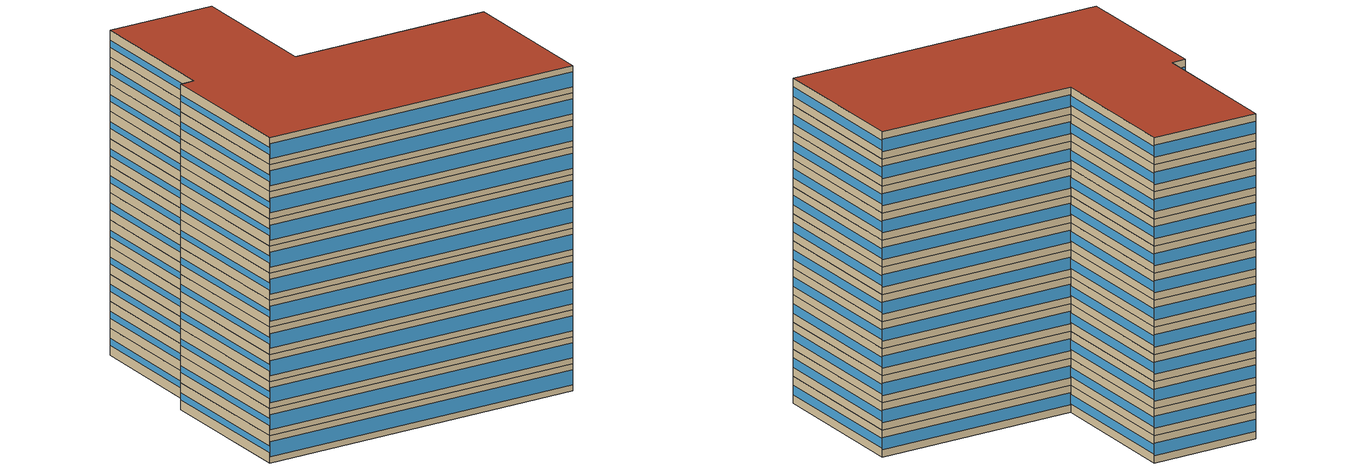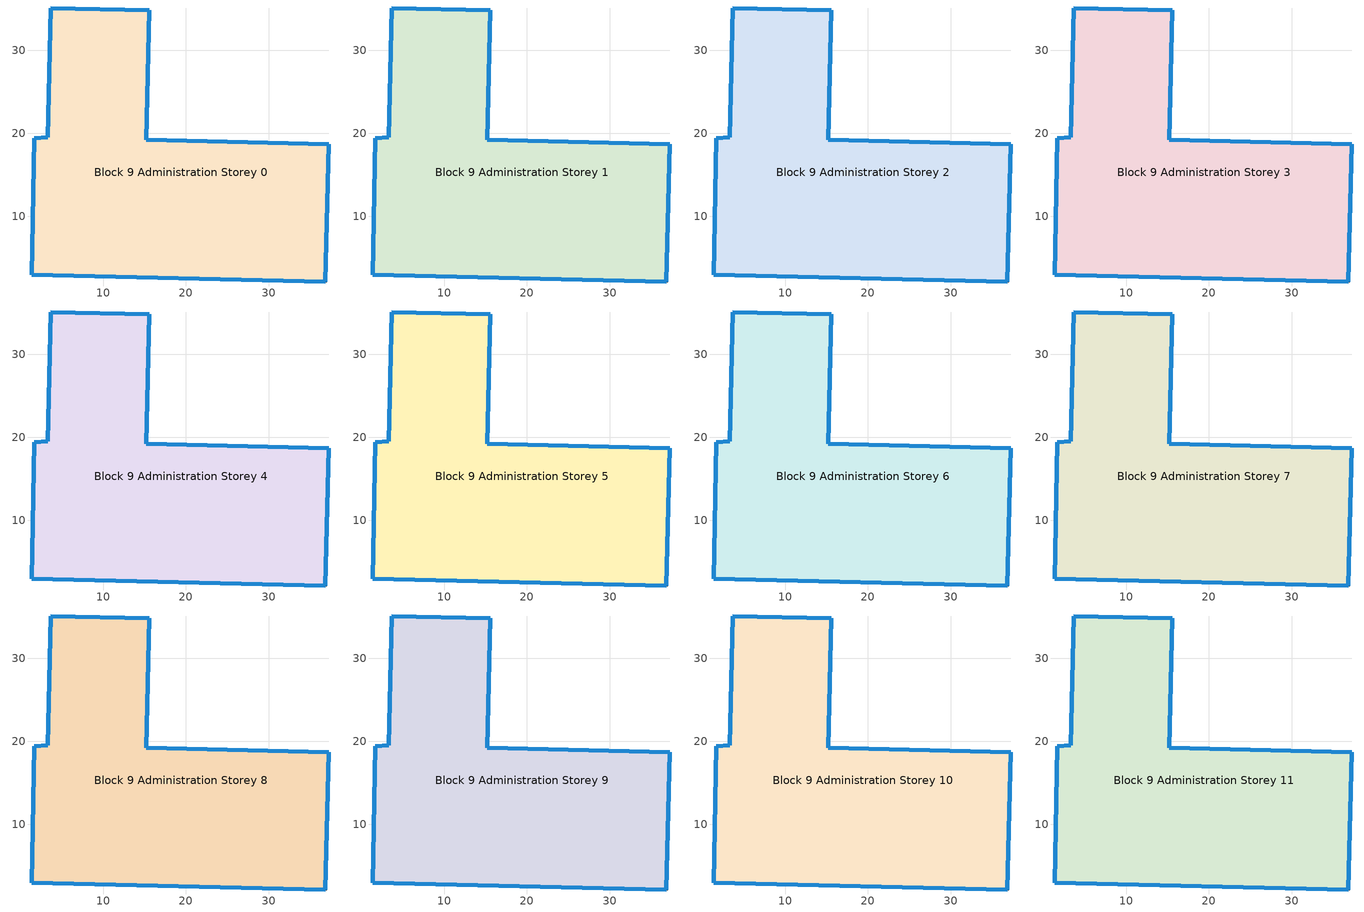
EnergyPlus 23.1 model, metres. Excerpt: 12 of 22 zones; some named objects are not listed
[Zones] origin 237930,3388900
Block 9 Administration Storey 0
 floor ground (Project Floor): 37.26,18.67 36.85,2.04 1.37,2.9 1.67,19.43 3.31,19.5 3.69,35.13 15.58,34.84 15.2,19.21 z0
 wall outside (Project Wall): 3.31,19.5 1.67,19.43 1.37,2.9 36.85,2.04 37.26,18.67 15.2,19.21 15.58,34.84 3.69,35.13 3.31,19.5 z0:2.91
 window (Administration_north_window_construction): 3.31,19.5 1.67,19.43 / 37.25,18.67 15.21,19.21 / 15.57,34.84 3.69,35.13 z0.8:2.11
 window (Administration_west_window_construction): 1.67,19.42 1.37,2.91 / 3.69,35.12 3.31,19.51 z1.09:1.82
 window (Administration_south_window_construction): 1.39,2.9 36.84,2.04 z0.65:2.25
 window (Administration_east_window_construction): 36.85,2.05 37.26,18.67 / 15.2,19.22 15.58,34.84 z0.95:1.96
 roof outside (Project Ceiling): 36.85,2.04 37.26,18.67 15.2,19.21 15.58,34.84 3.69,35.13 3.31,19.5 1.67,19.43 1.37,2.9 z2.91
Block 9 Administration Storey 1
 floor outside (Project Floor): 37.26,18.67 36.85,2.04 1.37,2.9 1.67,19.43 3.31,19.5 3.69,35.13 15.58,34.84 15.2,19.21 z2.91
 wall outside (Project Wall): 3.31,19.5 1.67,19.43 1.37,2.9 36.85,2.04 37.26,18.67 15.2,19.21 15.58,34.84 3.69,35.13 3.31,19.5 z2.91:5.82
 window (Administration_north_window_construction): 3.31,19.5 1.67,19.43 / 37.25,18.67 15.21,19.21 / 15.57,34.84 3.69,35.13 z3.71:5.02
 window (Administration_west_window_construction): 1.67,19.42 1.37,2.91 / 3.69,35.12 3.31,19.51 z4:4.73
 window (Administration_south_window_construction): 1.39,2.9 36.84,2.04 z3.56:5.16
 window (Administration_east_window_construction): 36.85,2.05 37.26,18.67 / 15.2,19.22 15.58,34.84 z3.85:4.87
 roof outside (Project Ceiling): 36.85,2.04 37.26,18.67 15.2,19.21 15.58,34.84 3.69,35.13 3.31,19.5 1.67,19.43 1.37,2.9 z5.82
Block 9 Administration Storey 2
 floor outside (Project Floor): 37.26,18.67 36.85,2.04 1.37,2.9 1.67,19.43 3.31,19.5 3.69,35.13 15.58,34.84 15.2,19.21 z5.82
 wall outside (Project Wall): 3.31,19.5 1.67,19.43 1.37,2.9 36.85,2.04 37.26,18.67 15.2,19.21 15.58,34.84 3.69,35.13 3.31,19.5 z5.82:8.73
 window (Administration_north_window_construction): 3.31,19.5 1.67,19.43 / 37.25,18.67 15.21,19.21 / 15.57,34.84 3.69,35.13 z6.62:7.93
 window (Administration_west_window_construction): 1.67,19.42 1.37,2.91 / 3.69,35.12 3.31,19.51 z6.91:7.64
 window (Administration_south_window_construction): 1.39,2.9 36.84,2.04 z6.47:8.07
 window (Administration_east_window_construction): 36.85,2.05 37.26,18.67 / 15.2,19.22 15.58,34.84 z6.76:7.78
 roof outside (Project Ceiling): 36.85,2.04 37.26,18.67 15.2,19.21 15.58,34.84 3.69,35.13 3.31,19.5 1.67,19.43 1.37,2.9 z8.73
Block 9 Administration Storey 3
 floor outside (Project Floor): 37.26,18.67 36.85,2.04 1.37,2.9 1.67,19.43 3.31,19.5 3.69,35.13 15.58,34.84 15.2,19.21 z8.73
 wall outside (Project Wall): 3.31,19.5 1.67,19.43 1.37,2.9 36.85,2.04 37.26,18.67 15.2,19.21 15.58,34.84 3.69,35.13 3.31,19.5 z8.73:11.64
 window (Administration_north_window_construction): 3.31,19.5 1.67,19.43 / 37.25,18.67 15.21,19.21 / 15.57,34.84 3.69,35.13 z9.53:10.84
 window (Administration_west_window_construction): 1.67,19.42 1.37,2.91 / 3.69,35.12 3.31,19.51 z9.82:10.55
 window (Administration_south_window_construction): 1.39,2.9 36.84,2.04 z9.38:10.98
 window (Administration_east_window_construction): 36.85,2.05 37.26,18.67 / 15.2,19.22 15.58,34.84 z9.67:10.69
 roof outside (Project Ceiling): 36.85,2.04 37.26,18.67 15.2,19.21 15.58,34.84 3.69,35.13 3.31,19.5 1.67,19.43 1.37,2.9 z11.64
Block 9 Administration Storey 4
 floor outside (Project Floor): 37.26,18.67 36.85,2.04 1.37,2.9 1.67,19.43 3.31,19.5 3.69,35.13 15.58,34.84 15.2,19.21 z11.64
 wall outside (Project Wall): 3.31,19.5 1.67,19.43 1.37,2.9 36.85,2.04 37.26,18.67 15.2,19.21 15.58,34.84 3.69,35.13 3.31,19.5 z11.64:14.55
 window (Administration_north_window_construction): 3.31,19.5 1.67,19.43 / 37.25,18.67 15.21,19.21 / 15.57,34.84 3.69,35.13 z12.44:13.75
 window (Administration_west_window_construction): 1.67,19.42 1.37,2.91 / 3.69,35.12 3.31,19.51 z12.73:13.45
 window (Administration_south_window_construction): 1.39,2.9 36.84,2.04 z12.29:13.89
 window (Administration_east_window_construction): 36.85,2.05 37.26,18.67 / 15.2,19.22 15.58,34.84 z12.58:13.6
 roof outside (Project Ceiling): 36.85,2.04 37.26,18.67 15.2,19.21 15.58,34.84 3.69,35.13 3.31,19.5 1.67,19.43 1.37,2.9 z14.55
Block 9 Administration Storey 5
 floor outside (Project Floor): 37.26,18.67 36.85,2.04 1.37,2.9 1.67,19.43 3.31,19.5 3.69,35.13 15.58,34.84 15.2,19.21 z14.55
 wall outside (Project Wall): 3.31,19.5 1.67,19.43 1.37,2.9 36.85,2.04 37.26,18.67 15.2,19.21 15.58,34.84 3.69,35.13 3.31,19.5 z14.55:17.45
 window (Administration_north_window_construction): 3.31,19.5 1.67,19.43 / 37.25,18.67 15.21,19.21 / 15.57,34.84 3.69,35.13 z15.35:16.65
 window (Administration_west_window_construction): 1.67,19.42 1.37,2.91 / 3.69,35.12 3.31,19.51 z15.64:16.36
 window (Administration_south_window_construction): 1.39,2.9 36.84,2.04 z15.2:16.8
 window (Administration_east_window_construction): 36.85,2.05 37.26,18.67 / 15.2,19.22 15.58,34.84 z15.49:16.51
 roof outside (Project Ceiling): 36.85,2.04 37.26,18.67 15.2,19.21 15.58,34.84 3.69,35.13 3.31,19.5 1.67,19.43 1.37,2.9 z17.45
Block 9 Administration Storey 6
 floor outside (Project Floor): 37.26,18.67 36.85,2.04 1.37,2.9 1.67,19.43 3.31,19.5 3.69,35.13 15.58,34.84 15.2,19.21 z17.45
 wall outside (Project Wall): 3.31,19.5 1.67,19.43 1.37,2.9 36.85,2.04 37.26,18.67 15.2,19.21 15.58,34.84 3.69,35.13 3.31,19.5 z17.45:20.36
 window (Administration_north_window_construction): 3.31,19.5 1.67,19.43 / 37.25,18.67 15.21,19.21 / 15.57,34.84 3.69,35.13 z18.25:19.56
 window (Administration_west_window_construction): 1.67,19.42 1.37,2.91 / 3.69,35.12 3.31,19.51 z18.55:19.27
 window (Administration_south_window_construction): 1.39,2.9 36.84,2.04 z18.11:19.71
 window (Administration_east_window_construction): 36.85,2.05 37.26,18.67 / 15.2,19.22 15.58,34.84 z18.4:19.42
 roof outside (Project Ceiling): 36.85,2.04 37.26,18.67 15.2,19.21 15.58,34.84 3.69,35.13 3.31,19.5 1.67,19.43 1.37,2.9 z20.36
Block 9 Administration Storey 7
 floor outside (Project Floor): 37.26,18.67 36.85,2.04 1.37,2.9 1.67,19.43 3.31,19.5 3.69,35.13 15.58,34.84 15.2,19.21 z20.36
 wall outside (Project Wall): 3.31,19.5 1.67,19.43 1.37,2.9 36.85,2.04 37.26,18.67 15.2,19.21 15.58,34.84 3.69,35.13 3.31,19.5 z20.36:23.27
 window (Administration_north_window_construction): 3.31,19.5 1.67,19.43 / 37.25,18.67 15.21,19.21 / 15.57,34.84 3.69,35.13 z21.16:22.47
 window (Administration_west_window_construction): 1.67,19.42 1.37,2.91 / 3.69,35.12 3.31,19.51 z21.45:22.18
 window (Administration_south_window_construction): 1.39,2.9 36.84,2.04 z21.02:22.62
 window (Administration_east_window_construction): 36.85,2.05 37.26,18.67 / 15.2,19.22 15.58,34.84 z21.31:22.33
 roof outside (Project Ceiling): 36.85,2.04 37.26,18.67 15.2,19.21 15.58,34.84 3.69,35.13 3.31,19.5 1.67,19.43 1.37,2.9 z23.27
Block 9 Administration Storey 8
 floor outside (Project Floor): 37.26,18.67 36.85,2.04 1.37,2.9 1.67,19.43 3.31,19.5 3.69,35.13 15.58,34.84 15.2,19.21 z23.27
 wall outside (Project Wall): 3.31,19.5 1.67,19.43 1.37,2.9 36.85,2.04 37.26,18.67 15.2,19.21 15.58,34.84 3.69,35.13 3.31,19.5 z23.27:26.18
 window (Administration_north_window_construction): 3.31,19.5 1.67,19.43 / 37.25,18.67 15.21,19.21 / 15.57,34.84 3.69,35.13 z24.07:25.38
 window (Administration_west_window_construction): 1.67,19.42 1.37,2.91 / 3.69,35.12 3.31,19.51 z24.36:25.09
 window (Administration_south_window_construction): 1.39,2.9 36.84,2.04 z23.93:25.53
 window (Administration_east_window_construction): 36.85,2.05 37.26,18.67 / 15.2,19.22 15.58,34.84 z24.22:25.24
 roof outside (Project Ceiling): 36.85,2.04 37.26,18.67 15.2,19.21 15.58,34.84 3.69,35.13 3.31,19.5 1.67,19.43 1.37,2.9 z26.18
Block 9 Administration Storey 9
 floor outside (Project Floor): 37.26,18.67 36.85,2.04 1.37,2.9 1.67,19.43 3.31,19.5 3.69,35.13 15.58,34.84 15.2,19.21 z26.18
 wall outside (Project Wall): 3.31,19.5 1.67,19.43 1.37,2.9 36.85,2.04 37.26,18.67 15.2,19.21 15.58,34.84 3.69,35.13 3.31,19.5 z26.18:29.09
 window (Administration_north_window_construction): 3.31,19.5 1.67,19.43 / 37.25,18.67 15.21,19.21 / 15.57,34.84 3.69,35.13 z26.98:28.29
 window (Administration_west_window_construction): 1.67,19.42 1.37,2.91 / 3.69,35.12 3.31,19.51 z27.27:28
 window (Administration_south_window_construction): 1.39,2.9 36.84,2.04 z26.84:28.44
 window (Administration_east_window_construction): 36.85,2.05 37.26,18.67 / 15.2,19.22 15.58,34.84 z27.13:28.15
 roof outside (Project Ceiling): 36.85,2.04 37.26,18.67 15.2,19.21 15.58,34.84 3.69,35.13 3.31,19.5 1.67,19.43 1.37,2.9 z29.09
Block 9 Administration Storey 10
 floor outside (Project Floor): 37.26,18.67 36.85,2.04 1.37,2.9 1.67,19.43 3.31,19.5 3.69,35.13 15.58,34.84 15.2,19.21 z29.09
 wall outside (Project Wall): 3.31,19.5 1.67,19.43 1.37,2.9 36.85,2.04 37.26,18.67 15.2,19.21 15.58,34.84 3.69,35.13 3.31,19.5 z29.09:32
 window (Administration_north_window_construction): 3.31,19.5 1.67,19.43 / 37.25,18.67 15.21,19.21 / 15.57,34.84 3.69,35.13 z29.89:31.2
 window (Administration_west_window_construction): 1.67,19.42 1.37,2.91 / 3.69,35.12 3.31,19.51 z30.18:30.91
 window (Administration_south_window_construction): 1.39,2.9 36.84,2.04 z29.75:31.35
 window (Administration_east_window_construction): 36.85,2.05 37.26,18.67 / 15.2,19.22 15.58,34.84 z30.04:31.05
 roof outside (Project Ceiling): 36.85,2.04 37.26,18.67 15.2,19.21 15.58,34.84 3.69,35.13 3.31,19.5 1.67,19.43 1.37,2.9 z32
Block 9 Administration Storey 11
 floor outside (Project Floor): 37.26,18.67 36.85,2.04 1.37,2.9 1.67,19.43 3.31,19.5 3.69,35.13 15.58,34.84 15.2,19.21 z32
 wall outside (Project Wall): 3.31,19.5 1.67,19.43 1.37,2.9 36.85,2.04 37.26,18.67 15.2,19.21 15.58,34.84 3.69,35.13 3.31,19.5 z32:34.91
 window (Administration_north_window_construction): 3.31,19.5 1.67,19.43 / 37.25,18.67 15.21,19.21 / 15.57,34.84 3.69,35.13 z32.8:34.11
 window (Administration_west_window_construction): 1.67,19.42 1.37,2.91 / 3.69,35.12 3.31,19.51 z33.09:33.82
 window (Administration_south_window_construction): 1.39,2.9 36.84,2.04 z32.65:34.25
 window (Administration_east_window_construction): 36.85,2.05 37.26,18.67 / 15.2,19.22 15.58,34.84 z32.95:33.96
 roof outside (Project Ceiling): 36.85,2.04 37.26,18.67 15.2,19.21 15.58,34.84 3.69,35.13 3.31,19.5 1.67,19.43 1.37,2.9 z34.91
[Building]
Building_1: North Axis=0; Terrain=City; Loads Convergence Tolerance Value=0.04; Temperature Convergence Tolerance Value=0.4; Solar Distribution=FullExterior; Maximum Number of Warmup Days=25; Minimum Number of Warmup Days=6
[Site:Location]
CHN Design_Conditions: Latitude=30; Longitude=114; Time Zone=8; Elevation=12
[SIZINGPERIOD:DESIGNDAY] Day of Month=21; DryBulb Temperature Range Modifier Type=DefaultMultipliers; Humidity Condition Type=Wetbulb; Barometric Pressure=101181; Rain Indicator=No; Snow Indicator=No; Daylight Saving Time Indicator=No; Sky Clearness=0; Begin Environment Reset Mode=FullResetAtBeginEnvironment
Name | Month | Day Type | Maximum DryBulb Temperature | Daily DryBulb Temperature Range | Wetbulb or DewPoint at Maximum DryBulb | Wind Speed | Wind Direction | Solar Model Indicator | ASHRAE Clear Sky Optical Depth for Beam Irradiance taub | ASHRAE Clear Sky Optical Depth for Diffuse Irradiance taud
Ann Htg 99.6% Condns DB | 1 | WinterDesignDay | -10 | 0 | -4.8 | 1 | 340 | ASHRAEClearSky | 0 | 0
Ann Clg .4% Condns DB=>MWB | 7 | SummerDesignDay | 40 | 6.6 | 27.1 | 3.5 | 220 | ASHRAETau | 0.781 | 1.413
[MATERIAL]
DefaultMaterial: Roughness=Rough; Thickness=0.1; Conductivity=0.1; Density=1000; Specific Heat=1000; Thermal Absorptance=0.9; Solar Absorptance=0.7; Visible Absorptance=0.7
[WINDOWMATERIAL:SIMPLEGLAZINGSYSTEM] UFactor=1.4; Visible Transmittance=0.6
Name | Solar Heat Gain Coefficient
Administration_east_window; Administration_south_window; Administration_west_window | 0.3
Administration_north_window | 0.35
[CONSTRUCTION]
Project Wall; Project Floor; Project Ceiling: DefaultMaterial
Administration_east_window_construction: Administration_east_window
Administration_south_window_construction: Administration_south_window
Administration_west_window_construction: Administration_west_window
Administration_north_window_construction: Administration_north_window
[SPACE] Ceiling Height=autocalculate; Volume=autocalculate; Floor Area=autocalculate; Space Type=Administration
Name | Zone
Block 9 Administration Storey 0_space | Block 9 Administration Storey 0
Block 9 Administration Storey 1_space | Block 9 Administration Storey 1
Block 9 Administration Storey 2_space | Block 9 Administration Storey 2
Block 9 Administration Storey 3_space | Block 9 Administration Storey 3
Block 9 Administration Storey 4_space | Block 9 Administration Storey 4
Block 9 Administration Storey 5_space | Block 9 Administration Storey 5
Block 9 Administration Storey 6_space | Block 9 Administration Storey 6
Block 9 Administration Storey 7_space | Block 9 Administration Storey 7
Block 9 Administration Storey 8_space | Block 9 Administration Storey 8
Block 9 Administration Storey 9_space | Block 9 Administration Storey 9
Block 9 Administration Storey 10_space | Block 9 Administration Storey 10
Block 9 Administration Storey 11_space | Block 9 Administration Storey 11
[SPACELIST]
Administration: Block 9 Administration Storey 0_space, Block 9 Administration Storey 1_space, Block 9 Administration Storey 2_space, Block 9 Administration Storey 3_space, Block 9 Administration Storey 4_space, Block 9 Administration Storey 5_space, Block 9 Administration Storey 6_space, Block 9 Administration Storey 7_space, Block 9 Administration Storey 8_space, Block 9 Administration Storey 9_space, Block 9 Administration Storey 10_space, Block 9 Administration Storey 11_space, Block 9 Administration Storey 12_space, Block 9 Administration Storey 13_space, Block 9 Administration Storey 14_space, Block 9 Administration Storey 15_space, Block 9 Administration Storey 16_space, Block 9 Administration Storey 17_space, Block 9 Administration Storey 18_space, Block 9 Administration Storey 19_space, Block 9 Administration Storey 20_space, Block 9 Administration Storey 21_space
[ZONE] Type=1; Multiplier=1; Ceiling Height=autocalculate; Volume=autocalculate; Floor Area=autocalculate; Part of Total Floor Area=Yes
Block 9 Administration Storey 0; Block 9 Administration Storey 1; Block 9 Administration Storey 2; Block 9 Administration Storey 3; Block 9 Administration Storey 4; Block 9 Administration Storey 5; Block 9 Administration Storey 6; Block 9 Administration Storey 7; Block 9 Administration Storey 8; Block 9 Administration Storey 9; Block 9 Administration Storey 10; Block 9 Administration Storey 11
[PEOPLE]
People_for_administration: Zone or ZoneList or Space or SpaceList=Administration; Number of People Schedule=SeasonalSchedule_Schedule_administration_people; Number of People Calculation Method=People/Area; People per Floor Area=0.125; Fraction Radiant=0.3; Sensible Heat Fraction=autocalculate; Activity Level Schedule=SeasonalSchedule_Schedule_administration_activity; Carbon Dioxide Generation Rate=3.82e-08; Enable ASHRAE 55 Comfort Warnings=No; Mean Radiant Temperature Calculation Type=ZoneAveraged; Clothing Insulation Calculation Method=ClothingInsulationSchedule; Cold Stress Temperature Threshold=15.56; Heat Stress Temperature Threshold=30
[LIGHTS]
Light_for_administration: Zone or ZoneList or Space or SpaceList=Administration; Schedule=SeasonalSchedule_administration_lighting; Design Level Calculation Method=Watts/Area; Watts per Zone Floor Area=8; Return Air Fraction=0; Fraction Radiant=0.32; Fraction Visible=0.25; Fraction Replaceable=1; EndUse Subcategory=General; Return Air Fraction Calculated from Plenum Temperature=No; Return Air Fraction Function of Plenum Temperature Coefficient 1=0; Return Air Fraction Function of Plenum Temperature Coefficient 2=0
[ELECTRICEQUIPMENT]
Equipment_for_administration: Zone or ZoneList or Space or SpaceList=Administration; Schedule=SeasonalSchedule_Schedule_administration_equipment; Design Level Calculation Method=Watts/Area; Watts per Zone Floor Area=15; Fraction Latent=0; Fraction Radiant=0; Fraction Lost=0; EndUse Subcategory=Electric Equipment
[DAYLIGHTING:CONTROLS] Illuminance Setpoint at Reference Point 1=300
Name | Zone or Space | Glare Calculation Daylighting Reference Point | Daylighting Reference Point 1
Dlight_Block 9 Administration Storey 0 | Block 9 Administration Storey 0 | Rpoint_Block 9 Administration Storey 0 | Rpoint_Block 9 Administration Storey 0
Dlight_Block 9 Administration Storey 1 | Block 9 Administration Storey 1 | Rpoint_Block 9 Administration Storey 1 | Rpoint_Block 9 Administration Storey 1
Dlight_Block 9 Administration Storey 2 | Block 9 Administration Storey 2 | Rpoint_Block 9 Administration Storey 2 | Rpoint_Block 9 Administration Storey 2
Dlight_Block 9 Administration Storey 3 | Block 9 Administration Storey 3 | Rpoint_Block 9 Administration Storey 3 | Rpoint_Block 9 Administration Storey 3
Dlight_Block 9 Administration Storey 4 | Block 9 Administration Storey 4 | Rpoint_Block 9 Administration Storey 4 | Rpoint_Block 9 Administration Storey 4
Dlight_Block 9 Administration Storey 5 | Block 9 Administration Storey 5 | Rpoint_Block 9 Administration Storey 5 | Rpoint_Block 9 Administration Storey 5
Dlight_Block 9 Administration Storey 6 | Block 9 Administration Storey 6 | Rpoint_Block 9 Administration Storey 6 | Rpoint_Block 9 Administration Storey 6
Dlight_Block 9 Administration Storey 7 | Block 9 Administration Storey 7 | Rpoint_Block 9 Administration Storey 7 | Rpoint_Block 9 Administration Storey 7
Dlight_Block 9 Administration Storey 8 | Block 9 Administration Storey 8 | Rpoint_Block 9 Administration Storey 8 | Rpoint_Block 9 Administration Storey 8
Dlight_Block 9 Administration Storey 9 | Block 9 Administration Storey 9 | Rpoint_Block 9 Administration Storey 9 | Rpoint_Block 9 Administration Storey 9
Dlight_Block 9 Administration Storey 10 | Block 9 Administration Storey 10 | Rpoint_Block 9 Administration Storey 10 | Rpoint_Block 9 Administration Storey 10
Dlight_Block 9 Administration Storey 11 | Block 9 Administration Storey 11 | Rpoint_Block 9 Administration Storey 11 | Rpoint_Block 9 Administration Storey 11
[HVACTEMPLATE:THERMOSTAT]
Name | Heating Setpoint Schedule | Cooling Setpoint Schedule
Thermostat_for_office | SeasonalSchedule_office_heating | SeasonalSchedule_office_cooling
Thermostat_for_commercial | SeasonalSchedule_commerical_heating | SeasonalSchedule_commerical_cooling
Thermostat_for_residential | SeasonalSchedule_residential_heating | SeasonalSchedule_residential_cooling
Thermostat_for_school | SeasonalSchedule_school_heating | SeasonalSchedule_school_cooling
Thermostat_for_hospital | SeasonalSchedule_hospital_heating | SeasonalSchedule_hospital_cooling
Thermostat_for_industrial | SeasonalSchedule_Industrial_heating | SeasonalSchedule_Industrial_cooling
Thermostat_for_transport | SeasonalSchedule_transport_heating | SeasonalSchedule_transport_cooling
Thermostat_for_administration | SeasonalSchedule_administration_heating | SeasonalSchedule_administration_cooling
[HVACTEMPLATE:ZONE:IDEALLOADSAIRSYSTEM] Template Thermostat=Thermostat_for_administration; Maximum Heating Supply Air Temperature=50; Minimum Cooling Supply Air Temperature=13; Maximum Heating Supply Air Humidity Ratio=0.0156; Minimum Cooling Supply Air Humidity Ratio=0.0077; Heating Limit=NoLimit; Cooling Limit=NoLimit; Dehumidification Control Type=ConstantSensibleHeatRatio; Cooling Sensible Heat Ratio=0.7; Dehumidification Setpoint=60; Humidification Control Type=None; Humidification Setpoint=30; Outdoor Air Method=DetailedSpecification; Outdoor Air Flow Rate per Person=0.00944; Outdoor Air Flow Rate per Zone Floor Area=0; Outdoor Air Flow Rate per Zone=0; Design Specification Outdoor Air Object=Ventilation_for_administration; Demand Controlled Ventilation Type=None; Outdoor Air Economizer Type=NoEconomizer; Heat Recovery Type=None; Sensible Heat Recovery Effectiveness=0.7; Latent Heat Recovery Effectiveness=0.65
Block 9 Administration Storey 0; Block 9 Administration Storey 1; Block 9 Administration Storey 2; Block 9 Administration Storey 3; Block 9 Administration Storey 4; Block 9 Administration Storey 5; Block 9 Administration Storey 6; Block 9 Administration Storey 7; Block 9 Administration Storey 8; Block 9 Administration Storey 9; Block 9 Administration Storey 10; Block 9 Administration Storey 11
[DESIGNSPECIFICATION:OUTDOORAIR]
Ventilation_for_administration: Outdoor Air Method=Flow/Person; Outdoor Air Flow per Person=0.00833333; Outdoor Air Flow per Zone Floor Area=0; Outdoor Air Flow per Zone=0; Outdoor Air Flow Air Changes per Hour=0
[SCHEDULE:DAY:HOURLY]
Schedule_administration_heating_summer_hourly; Schedule_commerical_heating_summer_hourly; Schedule_residential_heating_summer_hourly; Schedule_school_heating_summer_hourly; Schedule_hospital_heating_summer_hourly; Schedule_Industrial_heating_summer_hourly; Schedule_transport_heating_summer_hourly; Schedule_office_heating_summer_hourly: -20, -20, -20, -20, -20, -20, -20, -20, -20, -20, -20, -20, -20, -20, -20, -20, -20, -20, -20, -20, -20, -20, -20, -20
Schedule_administration_heating_winnter_weekday_hourly: 5, 5, 5, 5, 5, 5, 12, 12, 18, 20, 20, 20, 20, 20, 20, 20, 20, 20, 18, 5, 5, 5, 5, 5
Schedule_administration_heating_winnter_holiday_hourly; Schedule_school_heating_winnter_holiday_hourly: 5, 5, 5, 5, 5, 5, 5, 5, 5, 5, 5, 5, 5, 5, 5, 5, 5, 5, 5, 5, 5, 5, 5, 5
Schedule_administration_cooling_winter_hourly; Schedule_administration_cooling_summer_holiday_hourly; Schedule_commerical_cooling_winter_hourly; Schedule_residential_cooling_winter_hourly; Schedule_school_cooling_winter_hourly; Schedule_school_cooling_summer_holiday_hourly; Schedule_hospital_cooling_winter_hourly; Schedule_Industrial_cooling_winter_hourly; Schedule_transport_cooling_winter_hourly; Schedule_office_cooling_winter_hourly: 50, 50, 50, 50, 50, 50, 50, 50, 50, 50, 50, 50, 50, 50, 50, 50, 50, 50, 50, 50, 50, 50, 50, 50
Schedule_administration_cooling_summer_weekday_hourly: 50, 50, 50, 50, 50, 50, 50, 28, 26, 26, 26, 26, 26, 26, 26, 26, 26, 26, 50, 50, 50, 50, 50, 50
Schedule_administration_lighting_weekday_hourly: 0.2, 0.2, 0.2, 0.2, 0.2, 0.2, 0.2, 0.5, 0.95, 0.95, 0.95, 0.8, 0.8, 0.95, 0.95, 0.95, 0.95, 0.95, 0.3, 0.2, 0.2, 0.2, 0.2, 0.2
Schedule_administration_lighting_holiday_hourly: 0.2, 0.2, 0.2, 0.2, 0.2, 0.2, 0.2, 0.25, 0.475, 0.475, 0.475, 0.4, 0.4, 0.475, 0.475, 0.475, 0.475, 0.475, 0.2, 0.2, 0.2, 0.2, 0.2, 0.2
Schedule_administration_equipment_weekday_hourly: 0.2, 0.2, 0.2, 0.2, 0.2, 0.2, 0.2, 0.5, 0.95, 0.95, 0.95, 0.5, 0.5, 0.95, 0.95, 0.95, 0.95, 0.3, 0.2, 0.2, 0.2, 0.2, 0.2, 0.2
Schedule_administration_equipment_holiday_hourly: 0.2, 0.2, 0.2, 0.2, 0.2, 0.2, 0.2, 0.25, 0.475, 0.475, 0.475, 0.25, 0.25, 0.475, 0.475, 0.475, 0.475, 0.2, 0.2, 0.2, 0.2, 0.2, 0.2, 0.2
Schedule_administration_people_weekday_hourly: 0, 0, 0, 0, 0, 0, 0.1, 0.5, 0.95, 0.95, 0.95, 0.8, 0.8, 0.95, 0.95, 0.95, 0.95, 0.3, 0.1, 0, 0, 0, 0, 0
Schedule_administration_people_holiday_hourly: 0, 0, 0, 0, 0, 0, 0.02, 0.1, 0.19, 0.19, 0.19, 0.16, 0.16, 0.19, 0.19, 0.19, 0.19, 0.06, 0.02, 0, 0, 0, 0, 0
Schedule_administration_activity_weekday_hourly; Schedule_administration_activity_holiday_hourly: 144, 144, 144, 144, 144, 144, 144, 144, 144, 144, 144, 144, 144, 144, 144, 144, 144, 144, 144, 144, 144, 144, 144, 144
Schedule_commerical_heating_winnter_weekday_hourly; Schedule_commerical_heating_winnter_holiday_hourly: 5, 5, 5, 5, 5, 5, 12, 16, 18, 18, 18, 18, 18, 18, 18, 18, 18, 18, 18, 18, 12, 5, 5, 5
Schedule_commerical_cooling_summer_weekday_hourly; Schedule_commerical_cooling_summer_holiday_hourly: 50, 50, 50, 50, 50, 50, 50, 28, 24, 24, 24, 24, 24, 24, 24, 24, 24, 24, 24, 24, 24, 28, 50, 50
Schedule_residential_heating_winnter_weekday_hourly; Schedule_residential_heating_winnter_holiday_hourly: 18, 18, 18, 18, 18, 18, 18, -20, -20, -20, -20, -20, -20, -20, -20, -20, -20, -20, -20, -20, 18, 18, 18, 18
Schedule_residential_cooling_summer_weekday_hourly; Schedule_residential_cooling_summer_holiday_hourly: 26, 26, 26, 26, 26, 26, 26, 50, 50, 50, 50, 50, 50, 50, 50, 50, 50, 50, 50, 50, 26, 26, 26, 26
Schedule_school_heating_winnter_weekday_hourly: 5, 5, 5, 5, 5, 12, 18, 20, 20, 20, 20, 20, 20, 20, 20, 20, 20, 20, 18, 12, 5, 5, 5, 5
Schedule_school_cooling_summer_weekday_hourly: 50, 50, 50, 50, 50, 50, 28, 26, 26, 26, 26, 26, 26, 26, 26, 26, 26, 26, 50, 50, 50, 50, 50, 50
Schedule_hospital_heating_winnter_weekday_hourly; Schedule_hospital_heating_winnter_holiday_hourly: 22, 22, 22, 22, 22, 22, 22, 22, 22, 22, 22, 22, 22, 22, 22, 22, 22, 22, 22, 22, 22, 22, 22, 22
Schedule_hospital_cooling_summer_weekday_hourly; Schedule_hospital_cooling_summer_holiday_hourly: 26, 26, 26, 26, 26, 26, 26, 26, 26, 26, 26, 26, 26, 26, 26, 26, 26, 26, 26, 26, 26, 26, 26, 26
Schedule_Industrial_heating_winnter_weekday_hourly; Schedule_Industrial_heating_winnter_holiday_hourly: -20, -20, -20, -20, -20, -20, 18, 18, 18, 18, 18, 18, 18, 18, 18, 18, 18, 18, 18, -20, -20, -20, -20, -20
Schedule_Industrial_cooling_summer_weekday_hourly; Schedule_Industrial_cooling_summer_holiday_hourly: 50, 50, 50, 50, 50, 50, 50, 28, 28, 28, 28, 28, 28, 28, 28, 28, 28, 28, 28, 50, 50, 50, 50, 50
Schedule_transport_heating_winnter_weekday_hourly; Schedule_transport_heating_winnter_holiday_hourly: 18, 18, 18, 18, 18, 18, 20, 20, 20, 20, 20, 20, 20, 20, 20, 20, 20, 20, 20, 20, 20, 20, 18, 18
Schedule_transport_cooling_summer_weekday_hourly; Schedule_transport_cooling_summer_holiday_hourly: 26, 26, 26, 26, 26, 26, 26, 24, 24, 24, 25, 24, 24, 24, 24, 24, 24, 24, 24, 24, 24, 24, 26, 28
Schedule_office_heating_winnter_weekday_hourly: 5, 5, 5, 5, 5, 5, 12, 18, 20, 20, 20, 20, 20, 20, 20, 20, 20, 20, 20, 18, 12, 5, 5, 5
Schedule_office_heating_winnter_holiday_hourly: 5, 5, 5, 5, 5, 5, 5, 5, 5, 16, 16, 16, 16, 16, 16, 16, 16, 5, 5, 5, 5, 5, 5, 5
Schedule_office_cooling_summer_weekday_hourly: 50, 50, 50, 50, 50, 50, 28, 26, 26, 26, 26, 26, 26, 26, 26, 26, 26, 26, 26, 26, 50, 50, 50, 50
Schedule_office_cooling_summer_holiday_hourly: 50, 50, 50, 50, 50, 50, 50, 50, 50, 50, 50, 26, 26, 26, 26, 26, 26, 50, 50, 50, 50, 50, 50, 50
[SCHEDULE:WEEK:DAILY]
Schedule_office_heating_summer_weekly: Schedule_office_heating_summer_hourly, Schedule_office_heating_summer_hourly, Schedule_office_heating_summer_hourly, Schedule_office_heating_summer_hourly, Schedule_office_heating_summer_hourly, Schedule_office_heating_summer_hourly, Schedule_office_heating_summer_hourly, Schedule_office_heating_summer_hourly, Schedule_office_heating_summer_hourly, Schedule_office_heating_summer_hourly, Schedule_office_heating_summer_hourly, Schedule_office_heating_summer_hourly
Schedule_office_heating_winnter_weekly: Schedule_office_heating_winnter_holiday_hourly, Schedule_office_heating_winnter_weekday_hourly, Schedule_office_heating_winnter_weekday_hourly, Schedule_office_heating_winnter_weekday_hourly, Schedule_office_heating_winnter_weekday_hourly, Schedule_office_heating_winnter_weekday_hourly, Schedule_office_heating_winnter_holiday_hourly, Schedule_office_heating_winnter_holiday_hourly, Schedule_office_heating_winnter_weekday_hourly, Schedule_office_heating_winnter_weekday_hourly, Schedule_office_heating_winnter_holiday_hourly, Schedule_office_heating_winnter_holiday_hourly
Schedule_office_cooling_winnter_weekly: Schedule_office_cooling_winter_hourly, Schedule_office_cooling_winter_hourly, Schedule_office_cooling_winter_hourly, Schedule_office_cooling_winter_hourly, Schedule_office_cooling_winter_hourly, Schedule_office_cooling_winter_hourly, Schedule_office_cooling_winter_hourly, Schedule_office_cooling_winter_hourly, Schedule_office_cooling_winter_hourly, Schedule_office_cooling_winter_hourly, Schedule_office_cooling_winter_hourly, Schedule_office_cooling_winter_hourly
Schedule_office_cooling_summer_weekly: Schedule_office_cooling_summer_holiday_hourly, Schedule_office_cooling_summer_weekday_hourly, Schedule_office_cooling_summer_weekday_hourly, Schedule_office_cooling_summer_weekday_hourly, Schedule_office_cooling_summer_weekday_hourly, Schedule_office_cooling_summer_weekday_hourly, Schedule_office_cooling_summer_holiday_hourly, Schedule_office_cooling_summer_holiday_hourly, Schedule_office_cooling_summer_weekday_hourly, Schedule_office_cooling_summer_weekday_hourly, Schedule_office_cooling_summer_holiday_hourly, Schedule_office_cooling_summer_holiday_hourly
Schedule_commerical_heating_summer_weekly: Schedule_commerical_heating_summer_hourly, Schedule_commerical_heating_summer_hourly, Schedule_commerical_heating_summer_hourly, Schedule_commerical_heating_summer_hourly, Schedule_commerical_heating_summer_hourly, Schedule_commerical_heating_summer_hourly, Schedule_commerical_heating_summer_hourly, Schedule_commerical_heating_summer_hourly, Schedule_commerical_heating_summer_hourly, Schedule_commerical_heating_summer_hourly, Schedule_commerical_heating_summer_hourly, Schedule_commerical_heating_summer_hourly
Schedule_commerical_heating_winnter_weekly: Schedule_commerical_heating_winnter_holiday_hourly, Schedule_commerical_heating_winnter_weekday_hourly, Schedule_commerical_heating_winnter_weekday_hourly, Schedule_commerical_heating_winnter_weekday_hourly, Schedule_commerical_heating_winnter_weekday_hourly, Schedule_commerical_heating_winnter_weekday_hourly, Schedule_commerical_heating_winnter_holiday_hourly, Schedule_commerical_heating_winnter_holiday_hourly, Schedule_commerical_heating_winnter_weekday_hourly, Schedule_commerical_heating_winnter_weekday_hourly, Schedule_commerical_heating_winnter_holiday_hourly, Schedule_commerical_heating_winnter_holiday_hourly
Schedule_commerical_cooling_winnter_weekly: Schedule_commerical_cooling_winter_hourly, Schedule_commerical_cooling_winter_hourly, Schedule_commerical_cooling_winter_hourly, Schedule_commerical_cooling_winter_hourly, Schedule_commerical_cooling_winter_hourly, Schedule_commerical_cooling_winter_hourly, Schedule_commerical_cooling_winter_hourly, Schedule_commerical_cooling_winter_hourly, Schedule_commerical_cooling_winter_hourly, Schedule_commerical_cooling_winter_hourly, Schedule_commerical_cooling_winter_hourly, Schedule_commerical_cooling_winter_hourly
Schedule_commerical_cooling_summer_weekly: Schedule_commerical_cooling_summer_holiday_hourly, Schedule_commerical_cooling_summer_weekday_hourly, Schedule_commerical_cooling_summer_weekday_hourly, Schedule_commerical_cooling_summer_weekday_hourly, Schedule_commerical_cooling_summer_weekday_hourly, Schedule_commerical_cooling_summer_weekday_hourly, Schedule_commerical_cooling_summer_holiday_hourly, Schedule_commerical_cooling_summer_holiday_hourly, Schedule_commerical_cooling_summer_weekday_hourly, Schedule_commerical_cooling_summer_weekday_hourly, Schedule_commerical_cooling_summer_holiday_hourly, Schedule_commerical_cooling_summer_holiday_hourly
Schedule_residential_heating_summer_weekly: Schedule_residential_heating_summer_hourly, Schedule_residential_heating_summer_hourly, Schedule_residential_heating_summer_hourly, Schedule_residential_heating_summer_hourly, Schedule_residential_heating_summer_hourly, Schedule_residential_heating_summer_hourly, Schedule_residential_heating_summer_hourly, Schedule_residential_heating_summer_hourly, Schedule_residential_heating_summer_hourly, Schedule_residential_heating_summer_hourly, Schedule_residential_heating_summer_hourly, Schedule_residential_heating_summer_hourly
Schedule_residential_heating_winnter_weekly: Schedule_residential_heating_winnter_holiday_hourly, Schedule_residential_heating_winnter_weekday_hourly, Schedule_residential_heating_winnter_weekday_hourly, Schedule_residential_heating_winnter_weekday_hourly, Schedule_residential_heating_winnter_weekday_hourly, Schedule_residential_heating_winnter_weekday_hourly, Schedule_residential_heating_winnter_holiday_hourly, Schedule_residential_heating_winnter_holiday_hourly, Schedule_residential_heating_winnter_weekday_hourly, Schedule_residential_heating_winnter_weekday_hourly, Schedule_residential_heating_winnter_holiday_hourly, Schedule_residential_heating_winnter_holiday_hourly
Schedule_residential_cooling_winnter_weekly: Schedule_residential_cooling_winter_hourly, Schedule_residential_cooling_winter_hourly, Schedule_residential_cooling_winter_hourly, Schedule_residential_cooling_winter_hourly, Schedule_residential_cooling_winter_hourly, Schedule_residential_cooling_winter_hourly, Schedule_residential_cooling_winter_hourly, Schedule_residential_cooling_winter_hourly, Schedule_residential_cooling_winter_hourly, Schedule_residential_cooling_winter_hourly, Schedule_residential_cooling_winter_hourly, Schedule_residential_cooling_winter_hourly
Schedule_residential_cooling_summer_weekly: Schedule_residential_cooling_summer_holiday_hourly, Schedule_residential_cooling_summer_weekday_hourly, Schedule_residential_cooling_summer_weekday_hourly, Schedule_residential_cooling_summer_weekday_hourly, Schedule_residential_cooling_summer_weekday_hourly, Schedule_residential_cooling_summer_weekday_hourly, Schedule_residential_cooling_summer_holiday_hourly, Schedule_residential_cooling_summer_holiday_hourly, Schedule_residential_cooling_summer_weekday_hourly, Schedule_residential_cooling_summer_weekday_hourly, Schedule_residential_cooling_summer_holiday_hourly, Schedule_residential_cooling_summer_holiday_hourly
Schedule_school_heating_summer_weekly: Schedule_school_heating_summer_hourly, Schedule_school_heating_summer_hourly, Schedule_school_heating_summer_hourly, Schedule_school_heating_summer_hourly, Schedule_school_heating_summer_hourly, Schedule_school_heating_summer_hourly, Schedule_school_heating_summer_hourly, Schedule_school_heating_summer_hourly, Schedule_school_heating_summer_hourly, Schedule_school_heating_summer_hourly, Schedule_school_heating_summer_hourly, Schedule_school_heating_summer_hourly
Schedule_school_heating_winnter_weekly: Schedule_school_heating_winnter_holiday_hourly, Schedule_school_heating_winnter_weekday_hourly, Schedule_school_heating_winnter_weekday_hourly, Schedule_school_heating_winnter_weekday_hourly, Schedule_school_heating_winnter_weekday_hourly, Schedule_school_heating_winnter_weekday_hourly, Schedule_school_heating_winnter_holiday_hourly, Schedule_school_heating_winnter_holiday_hourly, Schedule_school_heating_winnter_weekday_hourly, Schedule_school_heating_winnter_weekday_hourly, Schedule_school_heating_winnter_holiday_hourly, Schedule_school_heating_winnter_holiday_hourly
Schedule_school_cooling_winnter_weekly: Schedule_school_cooling_winter_hourly, Schedule_school_cooling_winter_hourly, Schedule_school_cooling_winter_hourly, Schedule_school_cooling_winter_hourly, Schedule_school_cooling_winter_hourly, Schedule_school_cooling_winter_hourly, Schedule_school_cooling_winter_hourly, Schedule_school_cooling_winter_hourly, Schedule_school_cooling_winter_hourly, Schedule_school_cooling_winter_hourly, Schedule_school_cooling_winter_hourly, Schedule_school_cooling_winter_hourly
Schedule_school_cooling_summer_weekly: Schedule_school_cooling_summer_holiday_hourly, Schedule_school_cooling_summer_weekday_hourly, Schedule_school_cooling_summer_weekday_hourly, Schedule_school_cooling_summer_weekday_hourly, Schedule_school_cooling_summer_weekday_hourly, Schedule_school_cooling_summer_weekday_hourly, Schedule_school_cooling_summer_holiday_hourly, Schedule_school_cooling_summer_holiday_hourly, Schedule_school_cooling_summer_weekday_hourly, Schedule_school_cooling_summer_weekday_hourly, Schedule_school_cooling_summer_holiday_hourly, Schedule_school_cooling_summer_holiday_hourly
Schedule_hospital_heating_summer_weekly: Schedule_hospital_heating_summer_hourly, Schedule_hospital_heating_summer_hourly, Schedule_hospital_heating_summer_hourly, Schedule_hospital_heating_summer_hourly, Schedule_hospital_heating_summer_hourly, Schedule_hospital_heating_summer_hourly, Schedule_hospital_heating_summer_hourly, Schedule_hospital_heating_summer_hourly, Schedule_hospital_heating_summer_hourly, Schedule_hospital_heating_summer_hourly, Schedule_hospital_heating_summer_hourly, Schedule_hospital_heating_summer_hourly
Schedule_hospital_heating_winnter_weekly: Schedule_hospital_heating_winnter_holiday_hourly, Schedule_hospital_heating_winnter_weekday_hourly, Schedule_hospital_heating_winnter_weekday_hourly, Schedule_hospital_heating_winnter_weekday_hourly, Schedule_hospital_heating_winnter_weekday_hourly, Schedule_hospital_heating_winnter_weekday_hourly, Schedule_hospital_heating_winnter_holiday_hourly, Schedule_hospital_heating_winnter_holiday_hourly, Schedule_hospital_heating_winnter_weekday_hourly, Schedule_hospital_heating_winnter_weekday_hourly, Schedule_hospital_heating_winnter_holiday_hourly, Schedule_hospital_heating_winnter_holiday_hourly
Schedule_hospital_cooling_winnter_weekly: Schedule_hospital_cooling_winter_hourly, Schedule_hospital_cooling_winter_hourly, Schedule_hospital_cooling_winter_hourly, Schedule_hospital_cooling_winter_hourly, Schedule_hospital_cooling_winter_hourly, Schedule_hospital_cooling_winter_hourly, Schedule_hospital_cooling_winter_hourly, Schedule_hospital_cooling_winter_hourly, Schedule_hospital_cooling_winter_hourly, Schedule_hospital_cooling_winter_hourly, Schedule_hospital_cooling_winter_hourly, Schedule_hospital_cooling_winter_hourly
Schedule_hospital_cooling_summer_weekly: Schedule_hospital_cooling_summer_holiday_hourly, Schedule_hospital_cooling_summer_weekday_hourly, Schedule_hospital_cooling_summer_weekday_hourly, Schedule_hospital_cooling_summer_weekday_hourly, Schedule_hospital_cooling_summer_weekday_hourly, Schedule_hospital_cooling_summer_weekday_hourly, Schedule_hospital_cooling_summer_holiday_hourly, Schedule_hospital_cooling_summer_holiday_hourly, Schedule_hospital_cooling_summer_weekday_hourly, Schedule_hospital_cooling_summer_weekday_hourly, Schedule_hospital_cooling_summer_holiday_hourly, Schedule_hospital_cooling_summer_holiday_hourly
Schedule_Industrial_heating_summer_weekly: Schedule_Industrial_heating_summer_hourly, Schedule_Industrial_heating_summer_hourly, Schedule_Industrial_heating_summer_hourly, Schedule_Industrial_heating_summer_hourly, Schedule_Industrial_heating_summer_hourly, Schedule_Industrial_heating_summer_hourly, Schedule_Industrial_heating_summer_hourly, Schedule_Industrial_heating_summer_hourly, Schedule_Industrial_heating_summer_hourly, Schedule_Industrial_heating_summer_hourly, Schedule_Industrial_heating_summer_hourly, Schedule_Industrial_heating_summer_hourly
Schedule_Industrial_heating_winnter_weekly: Schedule_Industrial_heating_winnter_holiday_hourly, Schedule_Industrial_heating_winnter_weekday_hourly, Schedule_Industrial_heating_winnter_weekday_hourly, Schedule_Industrial_heating_winnter_weekday_hourly, Schedule_Industrial_heating_winnter_weekday_hourly, Schedule_Industrial_heating_winnter_weekday_hourly, Schedule_Industrial_heating_winnter_holiday_hourly, Schedule_Industrial_heating_winnter_holiday_hourly, Schedule_Industrial_heating_winnter_weekday_hourly, Schedule_Industrial_heating_winnter_weekday_hourly, Schedule_Industrial_heating_winnter_holiday_hourly, Schedule_Industrial_heating_winnter_holiday_hourly
Schedule_Industrial_cooling_winnter_weekly: Schedule_Industrial_cooling_winter_hourly, Schedule_Industrial_cooling_winter_hourly, Schedule_Industrial_cooling_winter_hourly, Schedule_Industrial_cooling_winter_hourly, Schedule_Industrial_cooling_winter_hourly, Schedule_Industrial_cooling_winter_hourly, Schedule_Industrial_cooling_winter_hourly, Schedule_Industrial_cooling_winter_hourly, Schedule_Industrial_cooling_winter_hourly, Schedule_Industrial_cooling_winter_hourly, Schedule_Industrial_cooling_winter_hourly, Schedule_Industrial_cooling_winter_hourly
Schedule_Industrial_cooling_summer_weekly: Schedule_Industrial_cooling_summer_holiday_hourly, Schedule_Industrial_cooling_summer_weekday_hourly, Schedule_Industrial_cooling_summer_weekday_hourly, Schedule_Industrial_cooling_summer_weekday_hourly, Schedule_Industrial_cooling_summer_weekday_hourly, Schedule_Industrial_cooling_summer_weekday_hourly, Schedule_Industrial_cooling_summer_holiday_hourly, Schedule_Industrial_cooling_summer_holiday_hourly, Schedule_Industrial_cooling_summer_weekday_hourly, Schedule_Industrial_cooling_summer_weekday_hourly, Schedule_Industrial_cooling_summer_holiday_hourly, Schedule_Industrial_cooling_summer_holiday_hourly
Schedule_administration_heating_summer_weekly: Schedule_administration_heating_summer_hourly, Schedule_administration_heating_summer_hourly, Schedule_administration_heating_summer_hourly, Schedule_administration_heating_summer_hourly, Schedule_administration_heating_summer_hourly, Schedule_administration_heating_summer_hourly, Schedule_administration_heating_summer_hourly, Schedule_administration_heating_summer_hourly, Schedule_administration_heating_summer_hourly, Schedule_administration_heating_summer_hourly, Schedule_administration_heating_summer_hourly, Schedule_administration_heating_summer_hourly
Schedule_administration_heating_winnter_weekly: Schedule_administration_heating_winnter_holiday_hourly, Schedule_administration_heating_winnter_weekday_hourly, Schedule_administration_heating_winnter_weekday_hourly, Schedule_administration_heating_winnter_weekday_hourly, Schedule_administration_heating_winnter_weekday_hourly, Schedule_administration_heating_winnter_weekday_hourly, Schedule_administration_heating_winnter_holiday_hourly, Schedule_administration_heating_winnter_holiday_hourly, Schedule_administration_heating_winnter_weekday_hourly, Schedule_administration_heating_winnter_weekday_hourly, Schedule_administration_heating_winnter_holiday_hourly, Schedule_administration_heating_winnter_holiday_hourly
Schedule_administration_cooling_winnter_weekly: Schedule_administration_cooling_winter_hourly, Schedule_administration_cooling_winter_hourly, Schedule_administration_cooling_winter_hourly, Schedule_administration_cooling_winter_hourly, Schedule_administration_cooling_winter_hourly, Schedule_administration_cooling_winter_hourly, Schedule_administration_cooling_winter_hourly, Schedule_administration_cooling_winter_hourly, Schedule_administration_cooling_winter_hourly, Schedule_administration_cooling_winter_hourly, Schedule_administration_cooling_winter_hourly, Schedule_administration_cooling_winter_hourly
Schedule_administration_cooling_summer_weekly: Schedule_administration_cooling_summer_holiday_hourly, Schedule_administration_cooling_summer_weekday_hourly, Schedule_administration_cooling_summer_weekday_hourly, Schedule_administration_cooling_summer_weekday_hourly, Schedule_administration_cooling_summer_weekday_hourly, Schedule_administration_cooling_summer_weekday_hourly, Schedule_administration_cooling_summer_holiday_hourly, Schedule_administration_cooling_summer_holiday_hourly, Schedule_administration_cooling_summer_weekday_hourly, Schedule_administration_cooling_summer_weekday_hourly, Schedule_administration_cooling_summer_holiday_hourly, Schedule_administration_cooling_summer_holiday_hourly
Schedule_administration_lighting_weekly: Schedule_administration_lighting_holiday_hourly, Schedule_administration_lighting_weekday_hourly, Schedule_administration_lighting_weekday_hourly, Schedule_administration_lighting_weekday_hourly, Schedule_administration_lighting_weekday_hourly, Schedule_administration_lighting_weekday_hourly, Schedule_administration_lighting_holiday_hourly, Schedule_administration_lighting_holiday_hourly, Schedule_administration_lighting_weekday_hourly, Schedule_administration_lighting_weekday_hourly, Schedule_administration_lighting_holiday_hourly, Schedule_administration_lighting_holiday_hourly
Schedule_administration_equipment_weekly: Schedule_administration_equipment_holiday_hourly, Schedule_administration_equipment_weekday_hourly, Schedule_administration_equipment_weekday_hourly, Schedule_administration_equipment_weekday_hourly, Schedule_administration_equipment_weekday_hourly, Schedule_administration_equipment_weekday_hourly, Schedule_administration_equipment_holiday_hourly, Schedule_administration_equipment_holiday_hourly, Schedule_administration_equipment_weekday_hourly, Schedule_administration_equipment_weekday_hourly, Schedule_administration_equipment_holiday_hourly, Schedule_administration_equipment_holiday_hourly
Schedule_administration_people_weekly: Schedule_administration_people_holiday_hourly, Schedule_administration_people_weekday_hourly, Schedule_administration_people_weekday_hourly, Schedule_administration_people_weekday_hourly, Schedule_administration_people_weekday_hourly, Schedule_administration_people_weekday_hourly, Schedule_administration_people_holiday_hourly, Schedule_administration_people_holiday_hourly, Schedule_administration_people_weekday_hourly, Schedule_administration_people_weekday_hourly, Schedule_administration_people_holiday_hourly, Schedule_administration_people_holiday_hourly
Schedule_administration_activity_weekly: Schedule_administration_activity_holiday_hourly, Schedule_administration_activity_weekday_hourly, Schedule_administration_activity_weekday_hourly, Schedule_administration_activity_weekday_hourly, Schedule_administration_activity_weekday_hourly, Schedule_administration_activity_weekday_hourly, Schedule_administration_activity_holiday_hourly, Schedule_administration_activity_holiday_hourly, Schedule_administration_activity_weekday_hourly, Schedule_administration_activity_weekday_hourly, Schedule_administration_activity_holiday_hourly, Schedule_administration_activity_holiday_hourly
Schedule_transport_heating_summer_weekly: Schedule_transport_heating_summer_hourly, Schedule_transport_heating_summer_hourly, Schedule_transport_heating_summer_hourly, Schedule_transport_heating_summer_hourly, Schedule_transport_heating_summer_hourly, Schedule_transport_heating_summer_hourly, Schedule_transport_heating_summer_hourly, Schedule_transport_heating_summer_hourly, Schedule_transport_heating_summer_hourly, Schedule_transport_heating_summer_hourly, Schedule_transport_heating_summer_hourly, Schedule_transport_heating_summer_hourly
Schedule_transport_heating_winnter_weekly: Schedule_transport_heating_winnter_holiday_hourly, Schedule_transport_heating_winnter_weekday_hourly, Schedule_transport_heating_winnter_weekday_hourly, Schedule_transport_heating_winnter_weekday_hourly, Schedule_transport_heating_winnter_weekday_hourly, Schedule_transport_heating_winnter_weekday_hourly, Schedule_transport_heating_winnter_holiday_hourly, Schedule_transport_heating_winnter_holiday_hourly, Schedule_transport_heating_winnter_weekday_hourly, Schedule_transport_heating_winnter_weekday_hourly, Schedule_transport_heating_winnter_holiday_hourly, Schedule_transport_heating_winnter_holiday_hourly
Schedule_transport_cooling_winnter_weekly: Schedule_transport_cooling_winter_hourly, Schedule_transport_cooling_winter_hourly, Schedule_transport_cooling_winter_hourly, Schedule_transport_cooling_winter_hourly, Schedule_transport_cooling_winter_hourly, Schedule_transport_cooling_winter_hourly, Schedule_transport_cooling_winter_hourly, Schedule_transport_cooling_winter_hourly, Schedule_transport_cooling_winter_hourly, Schedule_transport_cooling_winter_hourly, Schedule_transport_cooling_winter_hourly, Schedule_transport_cooling_winter_hourly
Schedule_transport_cooling_summer_weekly: Schedule_transport_cooling_summer_holiday_hourly, Schedule_transport_cooling_summer_weekday_hourly, Schedule_transport_cooling_summer_weekday_hourly, Schedule_transport_cooling_summer_weekday_hourly, Schedule_transport_cooling_summer_weekday_hourly, Schedule_transport_cooling_summer_weekday_hourly, Schedule_transport_cooling_summer_holiday_hourly, Schedule_transport_cooling_summer_holiday_hourly, Schedule_transport_cooling_summer_weekday_hourly, Schedule_transport_cooling_summer_weekday_hourly, Schedule_transport_cooling_summer_holiday_hourly, Schedule_transport_cooling_summer_holiday_hourly
[SCHEDULE:YEAR]
SeasonalSchedule_office_heating: Schedule_office_heating_winnter_weekly, 1, 1, 3, 31, Schedule_office_heating_summer_weekly, 4, 1, 11, 30, Schedule_office_heating_winnter_weekly, 12, 1, 12, 31
SeasonalSchedule_office_cooling: Schedule_office_cooling_winnter_weekly, 1, 1, 5, 31, Schedule_office_cooling_summer_weekly, 6, 1, 9, 30, Schedule_office_cooling_winnter_weekly, 10, 1, 12, 31
SeasonalSchedule_commerical_heating: Schedule_commerical_heating_winnter_weekly, 1, 1, 3, 31, Schedule_commerical_heating_summer_weekly, 4, 1, 11, 30, Schedule_commerical_heating_winnter_weekly, 12, 1, 12, 31
SeasonalSchedule_commerical_cooling: Schedule_commerical_cooling_winnter_weekly, 1, 1, 5, 31, Schedule_commerical_cooling_summer_weekly, 6, 1, 9, 30, Schedule_commerical_cooling_winnter_weekly, 10, 1, 12, 31
SeasonalSchedule_residential_heating: Schedule_residential_heating_winnter_weekly, 1, 1, 3, 31, Schedule_residential_heating_summer_weekly, 4, 1, 11, 30, Schedule_residential_heating_winnter_weekly, 12, 1, 12, 31
SeasonalSchedule_residential_cooling: Schedule_residential_cooling_winnter_weekly, 1, 1, 5, 31, Schedule_residential_cooling_summer_weekly, 6, 1, 9, 30, Schedule_residential_cooling_winnter_weekly, 10, 1, 12, 31
SeasonalSchedule_school_heating: Schedule_school_heating_winnter_weekly, 1, 1, 3, 31, Schedule_school_heating_summer_weekly, 4, 1, 11, 30, Schedule_school_heating_winnter_weekly, 12, 1, 12, 31
SeasonalSchedule_school_cooling: Schedule_school_cooling_winnter_weekly, 1, 1, 5, 31, Schedule_school_cooling_summer_weekly, 6, 1, 9, 30, Schedule_school_cooling_winnter_weekly, 10, 1, 12, 31
SeasonalSchedule_hospital_heating: Schedule_hospital_heating_winnter_weekly, 1, 1, 3, 31, Schedule_hospital_heating_summer_weekly, 4, 1, 11, 30, Schedule_hospital_heating_winnter_weekly, 12, 1, 12, 31
SeasonalSchedule_hospital_cooling: Schedule_hospital_cooling_winnter_weekly, 1, 1, 5, 31, Schedule_hospital_cooling_summer_weekly, 6, 1, 9, 30, Schedule_hospital_cooling_winnter_weekly, 10, 1, 12, 31
SeasonalSchedule_Industrial_heating: Schedule_Industrial_heating_winnter_weekly, 1, 1, 3, 31, Schedule_Industrial_heating_summer_weekly, 4, 1, 11, 30, Schedule_Industrial_heating_winnter_weekly, 12, 1, 12, 31
SeasonalSchedule_Industrial_cooling: Schedule_Industrial_cooling_winnter_weekly, 1, 1, 5, 31, Schedule_Industrial_cooling_summer_weekly, 6, 1, 9, 30, Schedule_Industrial_cooling_winnter_weekly, 10, 1, 12, 31
SeasonalSchedule_transport_heating: Schedule_transport_heating_winnter_weekly, 1, 1, 3, 31, Schedule_transport_heating_summer_weekly, 4, 1, 11, 30, Schedule_transport_heating_winnter_weekly, 12, 1, 12, 31
SeasonalSchedule_transport_cooling: Schedule_transport_cooling_winnter_weekly, 1, 1, 5, 31, Schedule_transport_cooling_summer_weekly, 6, 1, 9, 30, Schedule_transport_cooling_winnter_weekly, 10, 1, 12, 31
SeasonalSchedule_administration_heating: Schedule_administration_heating_winnter_weekly, 1, 1, 3, 31, Schedule_administration_heating_summer_weekly, 4, 1, 11, 30, Schedule_administration_heating_winnter_weekly, 12, 1, 12, 31
SeasonalSchedule_administration_cooling: Schedule_administration_cooling_winnter_weekly, 1, 1, 5, 31, Schedule_administration_cooling_summer_weekly, 6, 1, 9, 30, Schedule_administration_cooling_winnter_weekly, 10, 1, 12, 31
SeasonalSchedule_administration_lighting: Schedule_administration_lighting_weekly, 1, 1, 12, 31
SeasonalSchedule_Schedule_administration_equipment: Schedule_administration_equipment_weekly, 1, 1, 12, 31
SeasonalSchedule_Schedule_administration_people: Schedule_administration_people_weekly, 1, 1, 12, 31
SeasonalSchedule_Schedule_administration_activity: Schedule_administration_activity_weekly, 1, 1, 12, 31
